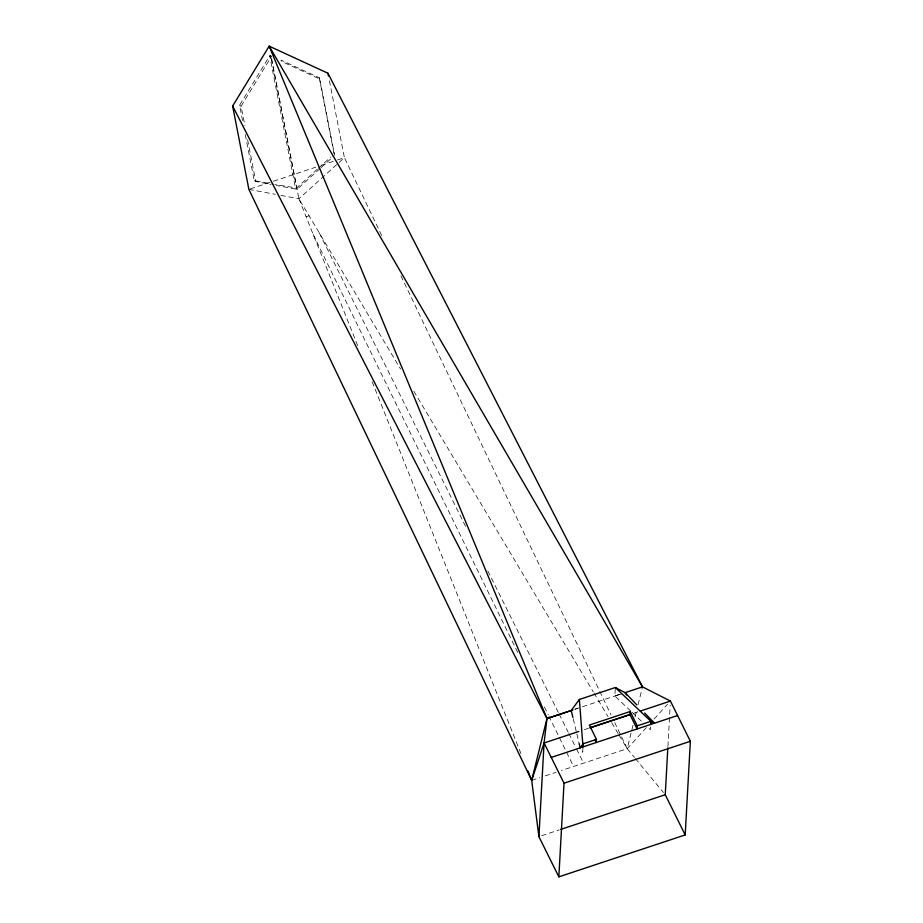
<?xml version="1.0" encoding="UTF-8"?>
<svg xmlns="http://www.w3.org/2000/svg" width="923" height="923" viewBox="0 0 923 923"><rect width="100%" height="100%" fill="white"/><g stroke="black" fill="none" stroke-linecap="round" stroke-linejoin="round"><path stroke-width="0.69" stroke-dasharray="4.62 3.46" d="M582.944 748.23L582.725 752.233L582.482 749.372M615.249 688.939L614.868 695.988L631.124 711.437M650.588 726.943L650.427 729.77L647.381 726.874M667.917 746.476L670.19 705.322M632.993 725.34L627.213 748.691L634.459 757.46M635.024 717.09L636.72 710.225M638.081 704.734L642.5 686.874M242.553 120.59L239.565 105.245L269.724 55.807L270.739 55.472L271.247 56.776L241.088 106.214L244.895 125.747M646.423 727.52L627.213 748.691L561.392 770.52M654.095 719.063L667.537 704.249M317.374 169.209L296.56 188.004L274.892 184.462M318.412 168.263L330.976 156.91M320.027 168.574L297.068 189.307L276.415 185.431M321.066 167.628L333.584 156.322M280.846 195.376L298.914 198.768L338.06 163.406M339.122 162.448L344.406 157.671L329.326 80.278M575.075 709.21L577.625 708.345M250.248 188.915L272.077 181.669M273.439 181.22L315.747 167.178M321.204 165.367L336.214 160.383M337.587 159.933L344.406 157.671L382.318 236.911M574.81 709.291L619.021 694.661M584.34 729.631L588.436 728.27M633.49 713.317L637.585 711.968L636.028 709.545M531.683 780.373L539.793 777.697M545.193 775.897L555.992 772.32M541.616 835.742L559.28 829.881M619.968 694.327L614.868 695.988L621.698 693.773M306.078 216.663L309.113 215.855M245.276 134.539L254.24 180.573L273.52 184.196M254.24 180.573L255.763 181.543L270.912 184.392M248.875 189.365L275.285 194.326M319.75 79.02L319.243 77.717L280.973 60.076L281.469 61.38L319.75 79.02L334.622 155.387M271.247 56.776L269.724 55.807L295.545 188.338L297.068 189.307L270.739 55.472M239.565 105.245L241.088 106.214M632.14 712.394L642.304 722.051M635.37 758.556L663.441 792.534M271.524 58.195L298.914 198.768L400.536 368.992M413.827 391.248L593.247 691.8M593.985 693.035L608.015 716.525M611.707 722.709L618.352 733.843M619.091 735.077L627.213 748.691L614.787 722.709M319.312 232.942L465.93 527.068M487.806 570.933L558.542 712.844M559.176 714.125L568.187 732.193M568.822 733.485L575.894 747.676M576.54 748.957L583.613 763.148M313.232 234.546L517.803 652.596M544.408 706.96L548.204 714.725M548.839 716.017L565.937 750.964M566.572 752.257L573.541 766.494M400.963 275.873L611.049 714.91M298.914 198.768L357.674 345.583M372.131 381.707L522.049 756.295M573.218 718.786L576.54 732.631M576.863 734.016L579.183 743.696M319.243 77.717L334.126 154.072M247.606 139.696L255.763 181.543"/><path stroke-width="1.38" d="M538.905 836.642L544.074 742.98L546.97 718.567L269.17 46.15L232.642 106.03L248.875 189.365L531.683 780.373L538.905 836.642L558.842 876.85L685.189 834.934L690.358 741.284L670.421 701.076L642.5 686.874L269.17 46.15L327.953 73.24L642.5 686.874L625.079 692.654L615.329 687.531L579.367 699.461L571.233 710.491L546.97 718.567L531.683 780.373L527.944 771.017M558.842 876.85L564.022 783.2L544.074 742.98L578.767 731.478M630.167 711.529L629.994 714.656L637.089 728.962L637.262 725.824L630.167 711.529L589.416 725.04L596.431 739.381L596.258 742.507L595.081 740.119M650.738 724.128L650.9 721.301L615.329 687.531M685.189 834.934L665.252 794.726L667.837 747.895M531.683 780.373L544.074 742.98M572.964 709.937L546.97 718.567L232.642 106.03M589.797 727.82L630.767 714.229M640.331 711.056L670.421 701.076M590.593 727.728L629.994 714.656M596.431 739.381L583.186 743.765L580.186 747.849L579.183 743.696M637.262 725.824L650.9 721.301L654.499 723.205L644.692 713.018M551.25 757.437L677.586 715.521M564.022 783.2L690.358 741.284M560.642 829.431L665.252 794.726M636.847 704.872L625.079 692.654L626.636 695.065M571.233 710.491L572.895 717.413M327.953 73.24L328.507 76.055M579.367 699.461L583.013 746.892L582.667 742.807"/></g></svg>
